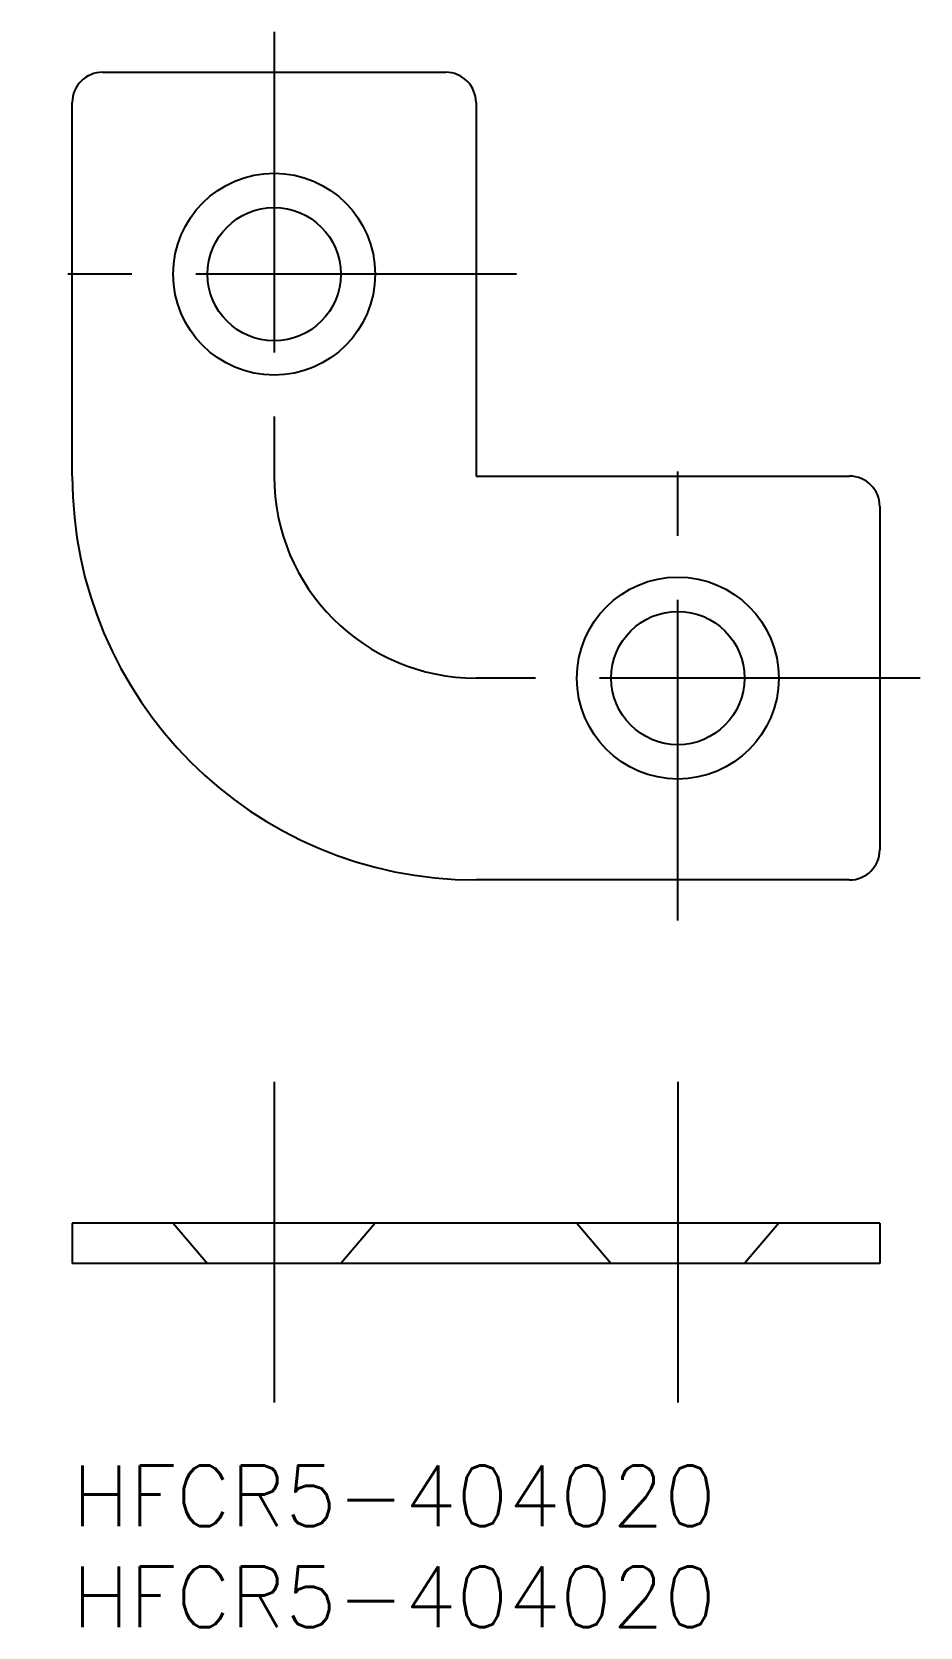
# Model space of a CAD drawing. Extents: x -2 to 42, y -8 to 71.
import ezdxf

# ---------------------------------------------------------------- set-up
doc = ezdxf.new("R2010")
doc.units = 0
doc.header["$LTSCALE"] = 0.5
doc.linetypes.add('CENTER', pattern=[50.8, 31.75, -6.35, 6.35, -6.35])
doc.linetypes.add('DASHED', pattern=[19.05, 12.7, -6.35])
for name, color, linetype in [('MSM_CENTER', 1, 'CENTER'), ('MSM_CONTINUOUS', 7, 'CONTINUOUS'), ('MSM_DASHED', 4, 'DASHED'), ('MSM_PART_NUMBER', 7, 'CONTINUOUS')]:
    doc.layers.add(name, color=color, linetype=linetype)
doc.styles.get("Standard").update_dxf_attribs({"font": 'txt.shx', "height": 3, "bigfont": 'bigfont.shx'})

# ---------------------------------------------------------------- blocks, each defined once
blk = doc.blocks.new('*U11')
at = {"layer": 'MSM_PART_NUMBER'}
blk.add_text('HFCR5-404020', height=3, dxfattribs=at).set_placement((0, -3))
blk = doc.blocks.new('*U12')
at = {"layer": 'MSM_PART_NUMBER'}
blk.add_text('HFCR5-404020', height=3, dxfattribs=at).set_placement((0, -8))

msp = doc.modelspace()

# ---------------------------------------------------------------- linework, layer by layer
at = {"layer": 'MSM_CENTER'}
for p, q in [((10, 71), (10, 49)), ((22, 59), (-2, 59)), ((30, 27), (30, 51)), ((42, 39), (20, 39)), ((10, 19), (10, 3)), ((30, 19), (30, 3))]:
    msp.add_line(p, q, dxfattribs=at)
msp.add_arc((20, 49), 10, 180, 270, dxfattribs=at)
at = {"layer": 'MSM_CONTINUOUS'}
for p, q in [((1.5, 69), (18.5, 69)), ((0, 49), (0, 67.5)), ((20, 67.5), (20, 49)), ((20, 49), (38.5, 49)), ((40, 47.5), (40, 30.5)), ((38.5, 29), (20, 29)), ((0, 12), (0, 10)), ((40, 12), (0, 12)), ((40, 12), (40, 10)), ((40, 10), (0, 10))]:
    msp.add_line(p, q, dxfattribs=at)
for centre, radius in [((10, 59), 5), ((10, 59), 3.3), ((30, 39), 5), ((30, 39), 3.3)]:
    msp.add_circle(centre, radius, dxfattribs=at)
for centre, radius, start, end in [((1.5, 67.5), 1.5, 90, 180), ((18.5, 67.5), 1.5, 0, 90), ((20, 49), 20, 180, 270), ((38.5, 47.5), 1.5, 0, 90), ((38.5, 30.5), 1.5, 270, 0)]:
    msp.add_arc(centre, radius, start, end, dxfattribs=at)
at = {"layer": 'MSM_DASHED'}
for p, q in [((5, 12), (6.7, 10)), ((15, 12), (13.3, 10)), ((25, 12), (26.7, 10)), ((35, 12), (33.3, 10))]:
    msp.add_line(p, q, dxfattribs=at)

# ---------------------------------------------------------------- block references
at = {"layer": 'MSM_CONTINUOUS'}
for name in ['*U11', '*U12']:
    msp.add_blockref(name, (0, 0), dxfattribs=at)

doc.saveas('drawing.dxf')
